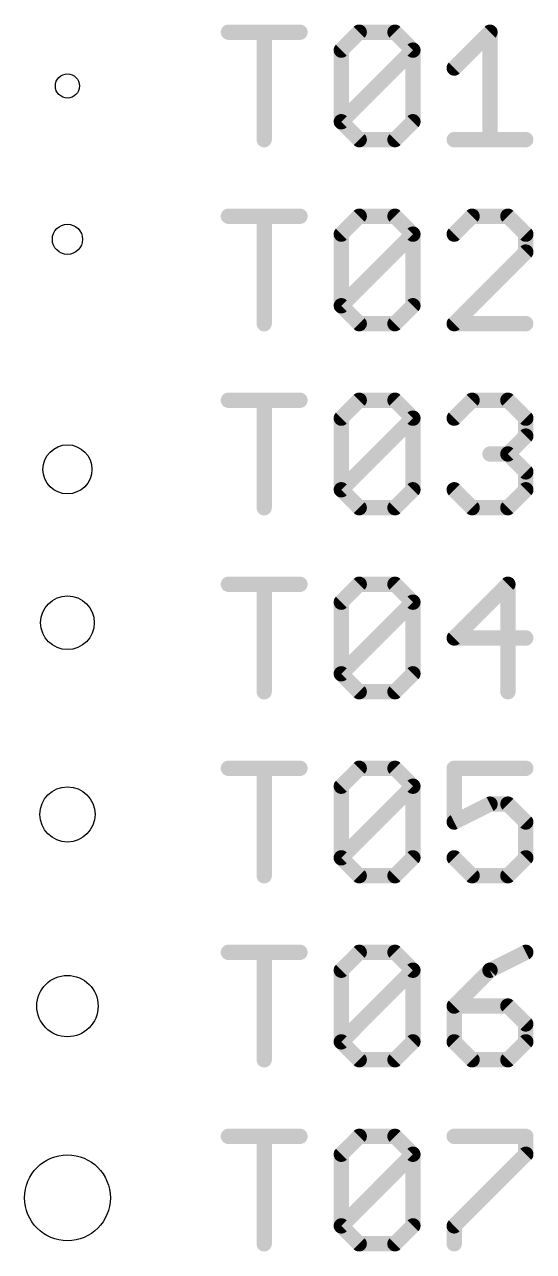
# Model space of a CAD drawing. Extents: x -49 to 146, y -19 to 112.
# Drawn here: x -43.89 to -35.46, y 21.34 to 41.66 of the extents above; entities that cross this region are included whole.
import ezdxf

# ---------------------------------------------------------------- set-up
doc = ezdxf.new("R2010")
doc.units = 0
doc.layers.add('20', color=7, linetype='CONTINUOUS')
doc.layers.add('44', color=253, linetype='CONTINUOUS')

msp = doc.modelspace()

# ---------------------------------------------------------------- linework, layer by layer
at = {"layer": '20'}
for centre, radius in [((-43.18, 40.64), 0.2), ((-43.18, 38.1), 0.25), ((-43.18, 34.29), 0.4064), ((-43.18, 31.75), 0.4445), ((-43.18, 28.575), 0.4572), ((-43.18, 25.4), 0.508), ((-43.18, 22.225), 0.7112)]:
    msp.add_circle(centre, radius, dxfattribs=at)
at = {"layer": '44', "const_width": 0.254}
for points in [[(-40.513, 41.5305), (-39.3267, 41.5305)], [(-39.9198, 39.751), (-39.9198, 41.5305)], [(-38.642, 41.2339), (-38.3454, 41.5305)], [(-38.3454, 41.5305), (-37.7522, 41.5305)], [(-37.7522, 41.5305), (-37.4556, 41.2339)], [(-36.7709, 40.9373), (-36.1778, 41.5305)], [(-36.1778, 41.5305), (-36.1778, 39.751)], [(-38.642, 40.0476), (-38.642, 41.2339)], [(-38.642, 40.0476), (-37.4556, 41.2339)], [(-37.4556, 41.2339), (-37.4556, 40.0476)], [(-38.3454, 39.751), (-38.642, 40.0476)], [(-37.4556, 40.0476), (-37.7522, 39.751)], [(-37.7522, 39.751), (-38.3454, 39.751)], [(-36.7709, 39.751), (-35.5846, 39.751)], [(-40.513, 38.4825), (-39.3267, 38.4825)], [(-39.9198, 36.703), (-39.9198, 38.4825)], [(-38.642, 38.1859), (-38.3454, 38.4825)], [(-38.3454, 38.4825), (-37.7522, 38.4825)], [(-37.7522, 38.4825), (-37.4556, 38.1859)], [(-36.4743, 38.4825), (-36.7709, 38.1859)], [(-35.8812, 38.4825), (-36.4743, 38.4825)], [(-35.5846, 38.1859), (-35.8812, 38.4825)], [(-38.642, 36.9996), (-38.642, 38.1859)], [(-38.642, 36.9996), (-37.4556, 38.1859)], [(-37.4556, 38.1859), (-37.4556, 36.9996)], [(-35.5846, 37.8893), (-35.5846, 38.1859)], [(-36.7709, 36.703), (-35.5846, 37.8893)], [(-38.3454, 36.703), (-38.642, 36.9996)], [(-37.4556, 36.9996), (-37.7522, 36.703)], [(-37.7522, 36.703), (-38.3454, 36.703)], [(-35.5846, 36.703), (-36.7709, 36.703)], [(-40.513, 35.4345), (-39.3267, 35.4345)], [(-39.9198, 33.655), (-39.9198, 35.4345)], [(-38.642, 35.1379), (-38.3454, 35.4345)], [(-38.3454, 35.4345), (-37.7522, 35.4345)], [(-37.7522, 35.4345), (-37.4556, 35.1379)], [(-36.7709, 35.1379), (-36.4743, 35.4345)], [(-36.4743, 35.4345), (-35.8812, 35.4345)], [(-35.8812, 35.4345), (-35.5846, 35.1379)], [(-38.642, 33.9516), (-38.642, 35.1379)], [(-38.642, 33.9516), (-37.4556, 35.1379)], [(-37.4556, 35.1379), (-37.4556, 33.9516)], [(-35.5846, 35.1379), (-35.5846, 34.8413)], [(-35.5846, 34.8413), (-35.8812, 34.5448)], [(-35.8812, 34.5448), (-36.1778, 34.5448)], [(-35.8812, 34.5448), (-35.5846, 34.2482)], [(-35.5846, 34.2482), (-35.5846, 33.9516)], [(-38.3454, 33.655), (-38.642, 33.9516)], [(-37.4556, 33.9516), (-37.7522, 33.655)], [(-36.4743, 33.655), (-36.7709, 33.9516)], [(-35.5846, 33.9516), (-35.8812, 33.655)], [(-37.7522, 33.655), (-38.3454, 33.655)], [(-35.8812, 33.655), (-36.4743, 33.655)], [(-40.513, 32.3865), (-39.3267, 32.3865)], [(-39.9198, 30.607), (-39.9198, 32.3865)], [(-38.642, 32.0899), (-38.3454, 32.3865)], [(-38.3454, 32.3865), (-37.7522, 32.3865)], [(-37.7522, 32.3865), (-37.4556, 32.0899)], [(-35.8812, 32.3865), (-36.7709, 31.4968)], [(-35.8812, 30.607), (-35.8812, 32.3865)], [(-38.642, 30.9036), (-38.642, 32.0899)], [(-38.642, 30.9036), (-37.4556, 32.0899)], [(-37.4556, 32.0899), (-37.4556, 30.9036)], [(-36.7709, 31.4968), (-35.5846, 31.4968)], [(-38.3454, 30.607), (-38.642, 30.9036)], [(-37.4556, 30.9036), (-37.7522, 30.607)], [(-37.7522, 30.607), (-38.3454, 30.607)], [(-40.513, 29.3385), (-39.3267, 29.3385)], [(-39.9198, 27.559), (-39.9198, 29.3385)], [(-38.642, 29.0419), (-38.3454, 29.3385)], [(-38.3454, 29.3385), (-37.7522, 29.3385)], [(-37.7522, 29.3385), (-37.4556, 29.0419)], [(-35.5846, 29.3385), (-36.7709, 29.3385)], [(-36.7709, 29.3385), (-36.7709, 28.4488)], [(-38.642, 27.8556), (-38.642, 29.0419)], [(-38.642, 27.8556), (-37.4556, 29.0419)], [(-37.4556, 29.0419), (-37.4556, 27.8556)], [(-36.7709, 28.4488), (-36.1778, 28.7453)], [(-36.1778, 28.7453), (-35.8812, 28.7453)], [(-35.8812, 28.7453), (-35.5846, 28.4488)], [(-35.5846, 28.4488), (-35.5846, 27.8556)], [(-38.3454, 27.559), (-38.642, 27.8556)], [(-37.4556, 27.8556), (-37.7522, 27.559)], [(-36.4743, 27.559), (-36.7709, 27.8556)], [(-35.5846, 27.8556), (-35.8812, 27.559)], [(-37.7522, 27.559), (-38.3454, 27.559)], [(-35.8812, 27.559), (-36.4743, 27.559)], [(-40.513, 26.2905), (-39.3267, 26.2905)], [(-39.9198, 24.511), (-39.9198, 26.2905)], [(-38.642, 25.9939), (-38.3454, 26.2905)], [(-38.3454, 26.2905), (-37.7522, 26.2905)], [(-37.7522, 26.2905), (-37.4556, 25.9939)], [(-35.5846, 26.2905), (-36.1778, 25.9939)], [(-38.642, 24.8076), (-38.642, 25.9939)], [(-38.642, 24.8076), (-37.4556, 25.9939)], [(-37.4556, 25.9939), (-37.4556, 24.8076)], [(-36.1778, 25.9939), (-36.7709, 25.4008)], [(-36.7709, 25.4008), (-36.7709, 24.8076)], [(-35.8812, 25.4008), (-36.7709, 25.4008)], [(-35.5846, 25.1042), (-35.8812, 25.4008)], [(-35.5846, 24.8076), (-35.5846, 25.1042)], [(-38.3454, 24.511), (-38.642, 24.8076)], [(-37.4556, 24.8076), (-37.7522, 24.511)], [(-36.7709, 24.8076), (-36.4743, 24.511)], [(-35.8812, 24.511), (-35.5846, 24.8076)], [(-37.7522, 24.511), (-38.3454, 24.511)], [(-36.4743, 24.511), (-35.8812, 24.511)], [(-40.513, 23.2425), (-39.3267, 23.2425)], [(-39.9198, 21.463), (-39.9198, 23.2425)], [(-38.642, 22.9459), (-38.3454, 23.2425)], [(-38.3454, 23.2425), (-37.7522, 23.2425)], [(-37.7522, 23.2425), (-37.4556, 22.9459)], [(-36.7709, 23.2425), (-35.5846, 23.2425)], [(-35.5846, 23.2425), (-35.5846, 22.9459)], [(-38.642, 21.7596), (-38.642, 22.9459)], [(-38.642, 21.7596), (-37.4556, 22.9459)], [(-37.4556, 22.9459), (-37.4556, 21.7596)], [(-35.5846, 22.9459), (-36.7709, 21.7596)], [(-38.3454, 21.463), (-38.642, 21.7596)], [(-37.4556, 21.7596), (-37.7522, 21.463)], [(-36.7709, 21.7596), (-36.7709, 21.463)], [(-37.7522, 21.463), (-38.3454, 21.463)]]:
    msp.add_lwpolyline(points, dxfattribs=at)
at = {"layer": '44', "const_width": 0.127}
for points in [[(-40.513, 41.594, 1), (-40.513, 41.467)], [(-39.8563, 41.5305, 1), (-39.9833, 41.5305)], [(-39.3267, 41.467, 1), (-39.3267, 41.594)], [(-38.3454, 41.594, 1), (-38.3454, 41.467)], [(-38.3005, 41.4856, 1), (-38.3903, 41.5754)], [(-37.7073, 41.5754, 1), (-37.7971, 41.4856)], [(-37.7522, 41.467, 1), (-37.7522, 41.594)], [(-36.1143, 41.5305, 1), (-36.2413, 41.5305)], [(-36.1329, 41.4856, 1), (-36.2227, 41.5754)], [(-38.5785, 41.2339, 1), (-38.7055, 41.2339)], [(-38.6869, 41.2788, 1), (-38.5971, 41.189)], [(-37.3921, 41.2339, 1), (-37.5191, 41.2339)], [(-37.4107, 41.189, 1), (-37.5005, 41.2788)], [(-37.5005, 41.189, 1), (-37.4107, 41.2788)], [(-36.8158, 40.9822, 1), (-36.726, 40.8924)], [(-38.5971, 40.0925, 1), (-38.6869, 40.0027)], [(-38.6869, 40.0925, 1), (-38.5971, 40.0027)], [(-38.7055, 40.0476, 1), (-38.5785, 40.0476)], [(-37.5191, 40.0476, 1), (-37.3921, 40.0476)], [(-37.4107, 40.0027, 1), (-37.5005, 40.0925)], [(-38.3454, 39.8145, 1), (-38.3454, 39.6875)], [(-38.3903, 39.7061, 1), (-38.3005, 39.7959)], [(-37.7971, 39.7959, 1), (-37.7073, 39.7061)], [(-37.7522, 39.6875, 1), (-37.7522, 39.8145)], [(-36.7709, 39.8145, 1), (-36.7709, 39.6875)], [(-35.5846, 39.6875, 1), (-35.5846, 39.8145)], [(-39.9833, 39.751, 1), (-39.8563, 39.751)], [(-36.2413, 39.751, 1), (-36.1143, 39.751)], [(-40.513, 38.546, 1), (-40.513, 38.419)], [(-39.8563, 38.4825, 1), (-39.9833, 38.4825)], [(-39.3267, 38.419, 1), (-39.3267, 38.546)], [(-38.3454, 38.546, 1), (-38.3454, 38.419)], [(-38.3005, 38.4376, 1), (-38.3903, 38.5274)], [(-37.7073, 38.5274, 1), (-37.7971, 38.4376)], [(-37.7522, 38.419, 1), (-37.7522, 38.546)], [(-36.4743, 38.546, 1), (-36.4743, 38.419)], [(-36.4294, 38.4376, 1), (-36.5192, 38.5274)], [(-35.8363, 38.5274, 1), (-35.9261, 38.4376)], [(-35.8812, 38.419, 1), (-35.8812, 38.546)], [(-38.5785, 38.1859, 1), (-38.7055, 38.1859)], [(-38.6869, 38.2308, 1), (-38.5971, 38.141)], [(-37.3921, 38.1859, 1), (-37.5191, 38.1859)], [(-37.4107, 38.141, 1), (-37.5005, 38.2308)], [(-37.5005, 38.141, 1), (-37.4107, 38.2308)], [(-36.8158, 38.2308, 1), (-36.726, 38.141)], [(-35.5211, 38.1859, 1), (-35.6481, 38.1859)], [(-35.6295, 38.141, 1), (-35.5397, 38.2308)], [(-35.5397, 37.8444, 1), (-35.6295, 37.9342)], [(-35.6481, 37.8893, 1), (-35.5211, 37.8893)], [(-38.5971, 37.0445, 1), (-38.6869, 36.9547)], [(-38.6869, 37.0445, 1), (-38.5971, 36.9547)], [(-38.7055, 36.9996, 1), (-38.5785, 36.9996)], [(-37.5191, 36.9996, 1), (-37.3921, 36.9996)], [(-37.4107, 36.9547, 1), (-37.5005, 37.0445)], [(-38.3454, 36.7665, 1), (-38.3454, 36.6395)], [(-38.3903, 36.6581, 1), (-38.3005, 36.7479)], [(-37.7971, 36.7479, 1), (-37.7073, 36.6581)], [(-37.7522, 36.6395, 1), (-37.7522, 36.7665)], [(-36.7709, 36.7665, 1), (-36.7709, 36.6395)], [(-36.8158, 36.7479, 1), (-36.726, 36.6581)], [(-35.5846, 36.6395, 1), (-35.5846, 36.7665)], [(-39.9833, 36.703, 1), (-39.8563, 36.703)], [(-40.513, 35.498, 1), (-40.513, 35.371)], [(-39.8563, 35.4345, 1), (-39.9833, 35.4345)], [(-39.3267, 35.371, 1), (-39.3267, 35.498)], [(-38.3454, 35.498, 1), (-38.3454, 35.371)], [(-38.3005, 35.3896, 1), (-38.3903, 35.4794)], [(-37.7073, 35.4794, 1), (-37.7971, 35.3896)], [(-37.7522, 35.371, 1), (-37.7522, 35.498)], [(-36.4743, 35.498, 1), (-36.4743, 35.371)], [(-36.4294, 35.3896, 1), (-36.5192, 35.4794)], [(-35.8363, 35.4794, 1), (-35.9261, 35.3896)], [(-35.8812, 35.371, 1), (-35.8812, 35.498)], [(-38.5785, 35.1379, 1), (-38.7055, 35.1379)], [(-38.6869, 35.1828, 1), (-38.5971, 35.093)], [(-37.3921, 35.1379, 1), (-37.5191, 35.1379)], [(-37.4107, 35.093, 1), (-37.5005, 35.1828)], [(-37.5005, 35.093, 1), (-37.4107, 35.1828)], [(-36.8158, 35.1828, 1), (-36.726, 35.093)], [(-35.5211, 35.1379, 1), (-35.6481, 35.1379)], [(-35.6295, 35.093, 1), (-35.5397, 35.1828)], [(-35.5397, 34.7964, 1), (-35.6295, 34.8862)], [(-35.6481, 34.8413, 1), (-35.5211, 34.8413)], [(-36.1778, 34.6083, 1), (-36.1778, 34.4813)], [(-35.8363, 34.5897, 1), (-35.9261, 34.4999)], [(-35.9261, 34.5897, 1), (-35.8363, 34.4999)], [(-35.8812, 34.4813, 1), (-35.8812, 34.6083)], [(-35.5211, 34.2482, 1), (-35.6481, 34.2482)], [(-35.6295, 34.2033, 1), (-35.5397, 34.2931)], [(-38.5971, 33.9965, 1), (-38.6869, 33.9067)], [(-38.6869, 33.9965, 1), (-38.5971, 33.9067)], [(-38.7055, 33.9516, 1), (-38.5785, 33.9516)], [(-37.5191, 33.9516, 1), (-37.3921, 33.9516)], [(-37.4107, 33.9067, 1), (-37.5005, 33.9965)], [(-36.726, 33.9965, 1), (-36.8158, 33.9067)], [(-35.6481, 33.9516, 1), (-35.5211, 33.9516)], [(-35.5397, 33.9067, 1), (-35.6295, 33.9965)], [(-38.3454, 33.7185, 1), (-38.3454, 33.5915)], [(-38.3903, 33.6101, 1), (-38.3005, 33.6999)], [(-37.7971, 33.6999, 1), (-37.7073, 33.6101)], [(-37.7522, 33.5915, 1), (-37.7522, 33.7185)], [(-36.4743, 33.7185, 1), (-36.4743, 33.5915)], [(-36.5192, 33.6101, 1), (-36.4294, 33.6999)], [(-35.9261, 33.6999, 1), (-35.8363, 33.6101)], [(-35.8812, 33.5915, 1), (-35.8812, 33.7185)], [(-39.9833, 33.655, 1), (-39.8563, 33.655)], [(-40.513, 32.45, 1), (-40.513, 32.323)], [(-39.8563, 32.3865, 1), (-39.9833, 32.3865)], [(-39.3267, 32.323, 1), (-39.3267, 32.45)], [(-38.3454, 32.45, 1), (-38.3454, 32.323)], [(-38.3005, 32.3416, 1), (-38.3903, 32.4314)], [(-37.7073, 32.4314, 1), (-37.7971, 32.3416)], [(-37.7522, 32.323, 1), (-37.7522, 32.45)], [(-35.8177, 32.3865, 1), (-35.9447, 32.3865)], [(-35.8363, 32.3416, 1), (-35.9261, 32.4314)], [(-38.5785, 32.0899, 1), (-38.7055, 32.0899)], [(-38.6869, 32.1348, 1), (-38.5971, 32.045)], [(-37.3921, 32.0899, 1), (-37.5191, 32.0899)], [(-37.4107, 32.045, 1), (-37.5005, 32.1348)], [(-37.5005, 32.045, 1), (-37.4107, 32.1348)], [(-36.7709, 31.5603, 1), (-36.7709, 31.4333)], [(-36.8158, 31.5417, 1), (-36.726, 31.4519)], [(-35.5846, 31.4333, 1), (-35.5846, 31.5603)], [(-38.5971, 30.9485, 1), (-38.6869, 30.8587)], [(-38.6869, 30.9485, 1), (-38.5971, 30.8587)], [(-38.7055, 30.9036, 1), (-38.5785, 30.9036)], [(-37.5191, 30.9036, 1), (-37.3921, 30.9036)], [(-37.4107, 30.8587, 1), (-37.5005, 30.9485)], [(-38.3454, 30.6705, 1), (-38.3454, 30.5435)], [(-38.3903, 30.5621, 1), (-38.3005, 30.6519)], [(-37.7971, 30.6519, 1), (-37.7073, 30.5621)], [(-37.7522, 30.5435, 1), (-37.7522, 30.6705)], [(-39.9833, 30.607, 1), (-39.8563, 30.607)], [(-35.9447, 30.607, 1), (-35.8177, 30.607)], [(-40.513, 29.402, 1), (-40.513, 29.275)], [(-39.8563, 29.3385, 1), (-39.9833, 29.3385)], [(-39.3267, 29.275, 1), (-39.3267, 29.402)], [(-38.3454, 29.402, 1), (-38.3454, 29.275)], [(-38.3005, 29.2936, 1), (-38.3903, 29.3834)], [(-37.7073, 29.3834, 1), (-37.7971, 29.2936)], [(-37.7522, 29.275, 1), (-37.7522, 29.402)], [(-36.7709, 29.402, 1), (-36.7709, 29.275)], [(-36.7074, 29.3385, 1), (-36.8344, 29.3385)], [(-35.5846, 29.275, 1), (-35.5846, 29.402)], [(-38.5785, 29.0419, 1), (-38.7055, 29.0419)], [(-38.6869, 29.0868, 1), (-38.5971, 28.997)], [(-37.3921, 29.0419, 1), (-37.5191, 29.0419)], [(-37.4107, 28.997, 1), (-37.5005, 29.0868)], [(-37.5005, 28.997, 1), (-37.4107, 29.0868)], [(-36.1778, 28.8088, 1), (-36.1778, 28.6818)], [(-36.1494, 28.6886, 1), (-36.2062, 28.8021)], [(-35.8363, 28.7902, 1), (-35.9261, 28.7004)], [(-35.8812, 28.6818, 1), (-35.8812, 28.8088)], [(-36.7993, 28.5056, 1), (-36.7425, 28.392)], [(-36.8344, 28.4488, 1), (-36.7074, 28.4488)], [(-35.5211, 28.4488, 1), (-35.6481, 28.4488)], [(-35.6295, 28.4039, 1), (-35.5397, 28.4937)], [(-38.5971, 27.9005, 1), (-38.6869, 27.8107)], [(-38.6869, 27.9005, 1), (-38.5971, 27.8107)], [(-38.7055, 27.8556, 1), (-38.5785, 27.8556)], [(-37.5191, 27.8556, 1), (-37.3921, 27.8556)], [(-37.4107, 27.8107, 1), (-37.5005, 27.9005)], [(-36.726, 27.9005, 1), (-36.8158, 27.8107)], [(-35.6481, 27.8556, 1), (-35.5211, 27.8556)], [(-35.5397, 27.8107, 1), (-35.6295, 27.9005)], [(-38.3454, 27.6225, 1), (-38.3454, 27.4955)], [(-38.3903, 27.5141, 1), (-38.3005, 27.6039)], [(-37.7971, 27.6039, 1), (-37.7073, 27.5141)], [(-37.7522, 27.4955, 1), (-37.7522, 27.6225)], [(-36.4743, 27.6225, 1), (-36.4743, 27.4955)], [(-36.5192, 27.5141, 1), (-36.4294, 27.6039)], [(-35.9261, 27.6039, 1), (-35.8363, 27.5141)], [(-35.8812, 27.4955, 1), (-35.8812, 27.6225)], [(-39.9833, 27.559, 1), (-39.8563, 27.559)], [(-40.513, 26.354, 1), (-40.513, 26.227)], [(-39.8563, 26.2905, 1), (-39.9833, 26.2905)], [(-39.3267, 26.227, 1), (-39.3267, 26.354)], [(-38.3454, 26.354, 1), (-38.3454, 26.227)], [(-38.3005, 26.2456, 1), (-38.3903, 26.3354)], [(-37.7073, 26.3354, 1), (-37.7971, 26.2456)], [(-37.7522, 26.227, 1), (-37.7522, 26.354)], [(-35.5562, 26.2337, 1), (-35.613, 26.3473)], [(-38.5785, 25.9939, 1), (-38.7055, 25.9939)], [(-38.6869, 26.0388, 1), (-38.5971, 25.949)], [(-37.3921, 25.9939, 1), (-37.5191, 25.9939)], [(-37.4107, 25.949, 1), (-37.5005, 26.0388)], [(-37.5005, 25.949, 1), (-37.4107, 26.0388)], [(-36.2062, 26.0507, 1), (-36.1494, 25.9371)], [(-36.1329, 25.949, 1), (-36.2227, 26.0388)], [(-36.7074, 25.4008, 1), (-36.8344, 25.4008)], [(-36.7709, 25.4643, 1), (-36.7709, 25.3373)], [(-36.8158, 25.4457, 1), (-36.726, 25.3559)], [(-35.8363, 25.4457, 1), (-35.9261, 25.3559)], [(-35.8812, 25.3373, 1), (-35.8812, 25.4643)], [(-35.5211, 25.1042, 1), (-35.6481, 25.1042)], [(-35.6295, 25.0593, 1), (-35.5397, 25.1491)], [(-38.5971, 24.8525, 1), (-38.6869, 24.7627)], [(-38.6869, 24.8525, 1), (-38.5971, 24.7627)], [(-38.7055, 24.8076, 1), (-38.5785, 24.8076)], [(-37.5191, 24.8076, 1), (-37.3921, 24.8076)], [(-37.4107, 24.7627, 1), (-37.5005, 24.8525)], [(-36.726, 24.8525, 1), (-36.8158, 24.7627)], [(-36.8344, 24.8076, 1), (-36.7074, 24.8076)], [(-35.6481, 24.8076, 1), (-35.5211, 24.8076)], [(-35.5397, 24.7627, 1), (-35.6295, 24.8525)], [(-38.3454, 24.5745, 1), (-38.3454, 24.4475)], [(-38.3903, 24.4661, 1), (-38.3005, 24.5559)], [(-37.7971, 24.5559, 1), (-37.7073, 24.4661)], [(-37.7522, 24.4475, 1), (-37.7522, 24.5745)], [(-36.4743, 24.5745, 1), (-36.4743, 24.4475)], [(-36.5192, 24.4661, 1), (-36.4294, 24.5559)], [(-35.9261, 24.5559, 1), (-35.8363, 24.4661)], [(-35.8812, 24.4475, 1), (-35.8812, 24.5745)], [(-39.9833, 24.511, 1), (-39.8563, 24.511)], [(-40.513, 23.306, 1), (-40.513, 23.179)], [(-39.8563, 23.2425, 1), (-39.9833, 23.2425)], [(-39.3267, 23.179, 1), (-39.3267, 23.306)], [(-38.3454, 23.306, 1), (-38.3454, 23.179)], [(-38.3005, 23.1976, 1), (-38.3903, 23.2874)], [(-37.7073, 23.2874, 1), (-37.7971, 23.1976)], [(-37.7522, 23.179, 1), (-37.7522, 23.306)], [(-36.7709, 23.306, 1), (-36.7709, 23.179)], [(-35.5211, 23.2425, 1), (-35.6481, 23.2425)], [(-35.5846, 23.179, 1), (-35.5846, 23.306)], [(-38.5785, 22.9459, 1), (-38.7055, 22.9459)], [(-38.6869, 22.9908, 1), (-38.5971, 22.901)], [(-37.3921, 22.9459, 1), (-37.5191, 22.9459)], [(-37.4107, 22.901, 1), (-37.5005, 22.9908)], [(-37.5005, 22.901, 1), (-37.4107, 22.9908)], [(-35.6481, 22.9459, 1), (-35.5211, 22.9459)], [(-35.5397, 22.901, 1), (-35.6295, 22.9908)], [(-38.5971, 21.8045, 1), (-38.6869, 21.7147)], [(-38.6869, 21.8045, 1), (-38.5971, 21.7147)], [(-38.7055, 21.7596, 1), (-38.5785, 21.7596)], [(-37.5191, 21.7596, 1), (-37.3921, 21.7596)], [(-37.4107, 21.7147, 1), (-37.5005, 21.8045)], [(-36.7074, 21.7596, 1), (-36.8344, 21.7596)], [(-36.8158, 21.8045, 1), (-36.726, 21.7147)], [(-38.3454, 21.5265, 1), (-38.3454, 21.3995)], [(-38.3903, 21.4181, 1), (-38.3005, 21.5079)], [(-37.7971, 21.5079, 1), (-37.7073, 21.4181)], [(-37.7522, 21.3995, 1), (-37.7522, 21.5265)], [(-39.9833, 21.463, 1), (-39.8563, 21.463)], [(-36.8344, 21.463, 1), (-36.7074, 21.463)]]:
    msp.add_lwpolyline(points, format="xyb", dxfattribs=at)

doc.saveas('drawing.dxf')
